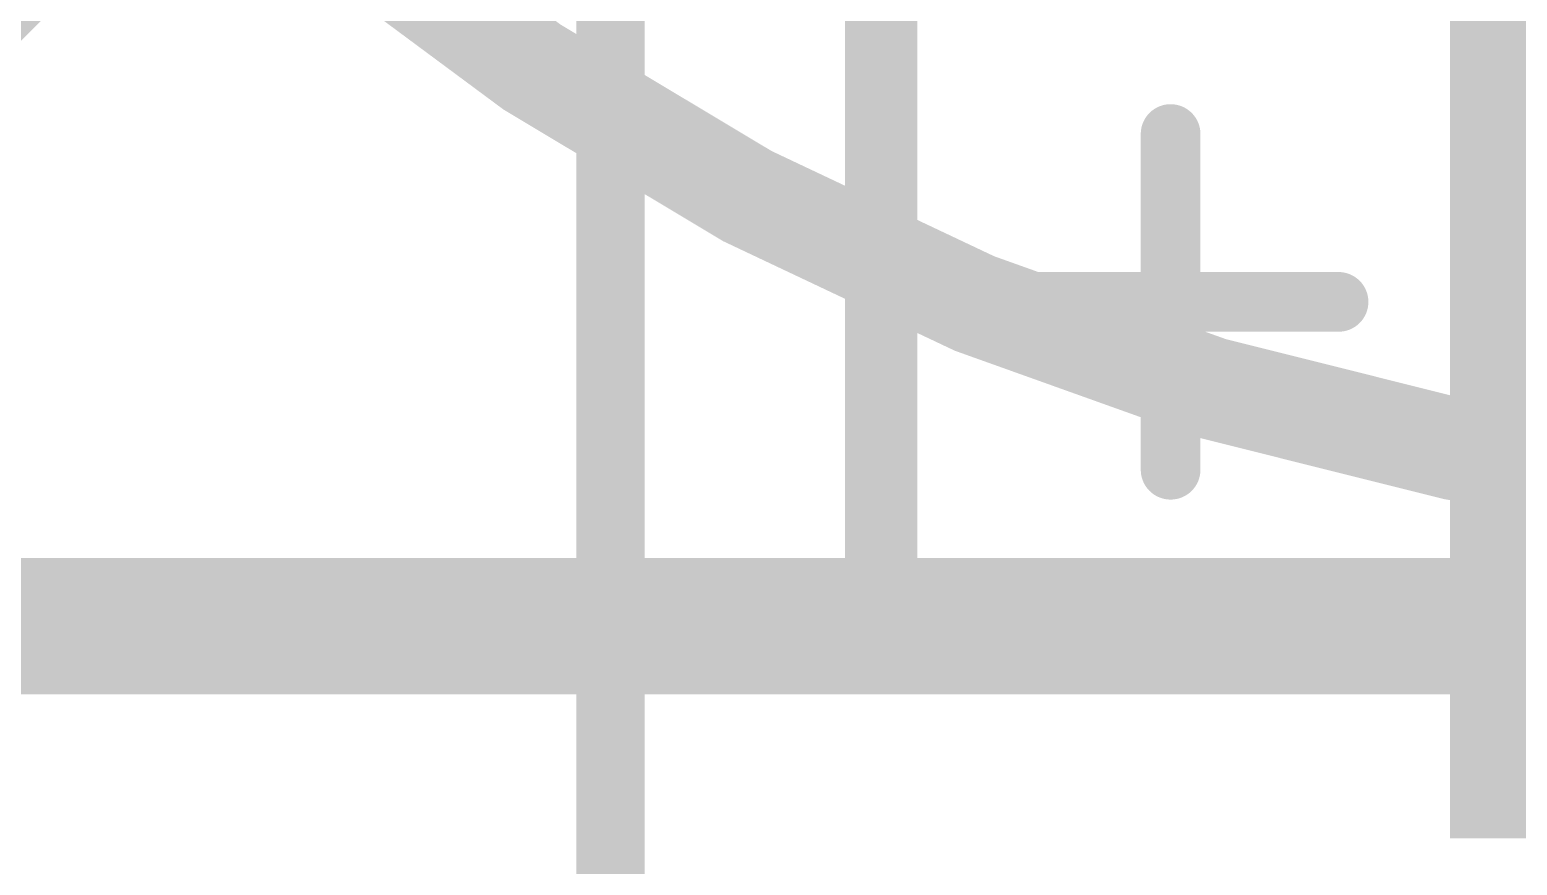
# Model space of a CAD drawing. Extents: x -27.3 to 28.4, y -24.7 to 14.
# Drawn here: x -5.729 to -1.3, y -8.713 to -6.225 of the extents above; entities that cross this region are included whole.
import ezdxf

# ---------------------------------------------------------------- set-up
doc = ezdxf.new("R2010")
doc.units = 0
for name, color, linetype in [('1', 12, 'CONTINUOUS'), ('16', 132, 'CONTINUOUS'), ('20', 53, 'CONTINUOUS'), ('21', 40, 'CONTINUOUS'), ('51', 53, 'CONTINUOUS')]:
    doc.layers.add(name, color=color, linetype=linetype)

# ---------------------------------------------------------------- blocks, each defined once
blk = doc.blocks.new('RECT')
blk.add_solid([(-0.5, -0.5), (0.5, -0.5), (-0.5, 0.5), (0.5, 0.5)])

msp = doc.modelspace()

# ---------------------------------------------------------------- linework, layer by layer
at = {"layer": '1', "const_width": 0.3048}
msp.add_lwpolyline([(-7.62, 0, 0.4142), (0, -7.62)], format="xyb", dxfattribs=at)
at = {"layer": '1', "const_width": 0.4064}
msp.add_lwpolyline([(-7.786, -8.001), (-5.08, -5.295)], dxfattribs=at)
at = {"layer": '16', "const_width": 0.3048}
msp.add_lwpolyline([(-7.62, 0, 0.4142), (0, -7.62)], format="xyb", dxfattribs=at)
at = {"layer": '16', "const_width": 0.4064}
msp.add_lwpolyline([(-8.001, -8.001), (2.032, -8.001)], dxfattribs=at)
at = {"layer": '20'}
msp.add_arc((0, 0), 13.97, 180, 270, dxfattribs=at)
at = {"layer": '21'}
for points, const_width in [([(-4, -9.533), (-4, -5.533)], 0.127), ([(-3.15, -5.533), (-3.15, -8.033)], 0.127), ([(-2.3321, -6.5352), (-2.3321, -7.5351)], 0.1778), ([(-2.8321, -7.0352), (-1.8322, -7.0352)], 0.1778), ([(-3.15, -8.033), (-1.75, -8.033)], 0.127)]:
    msp.add_lwpolyline(points, dxfattribs=dict(at, const_width=const_width))
for points, const_width in [([(-2.2877, -6.5352, 1), (-2.3766, -6.5352)], 0.0889), ([(-2.8321, -6.9907, 1), (-2.8321, -7.0796)], 0.0889), ([(-1.8322, -7.0796, 1), (-1.8322, -6.9907)], 0.0889), ([(-2.3766, -7.5351, 1), (-2.2877, -7.5351)], 0.0889), ([(-3.15, -8.0013, 1), (-3.15, -8.0648)], 0.0635), ([(-1.75, -8.0648, 1), (-1.75, -8.0013)], 0.0635), ([(-3.1818, -8.033, 1), (-3.1183, -8.033)], 0.0635)]:
    msp.add_lwpolyline(points, format="xyb", dxfattribs=dict(at, const_width=const_width))
at = {"layer": '51', "const_width": 0.2032}
for points in [[(-4, -13.033), (-4, -5.533)], [(-3.2, -5.533), (-3.2, -8.033)], [(-3.2, -8.033), (3.2, -8.033)]]:
    msp.add_lwpolyline(points, dxfattribs=at)
at = {"layer": '51', "const_width": 0.1016}
for points in [[(-3.2, -7.9822, 1), (-3.2, -8.0838)], [(-3.2508, -8.033, 1), (-3.1492, -8.033)]]:
    msp.add_lwpolyline(points, format="xyb", dxfattribs=at)

# ---------------------------------------------------------------- block references
at = {"layer": '1', "yscale": 4.6, "rotation": 180}
msp.add_blockref('RECT', (-1, -6.333), dxfattribs=at)

doc.saveas('drawing.dxf')
